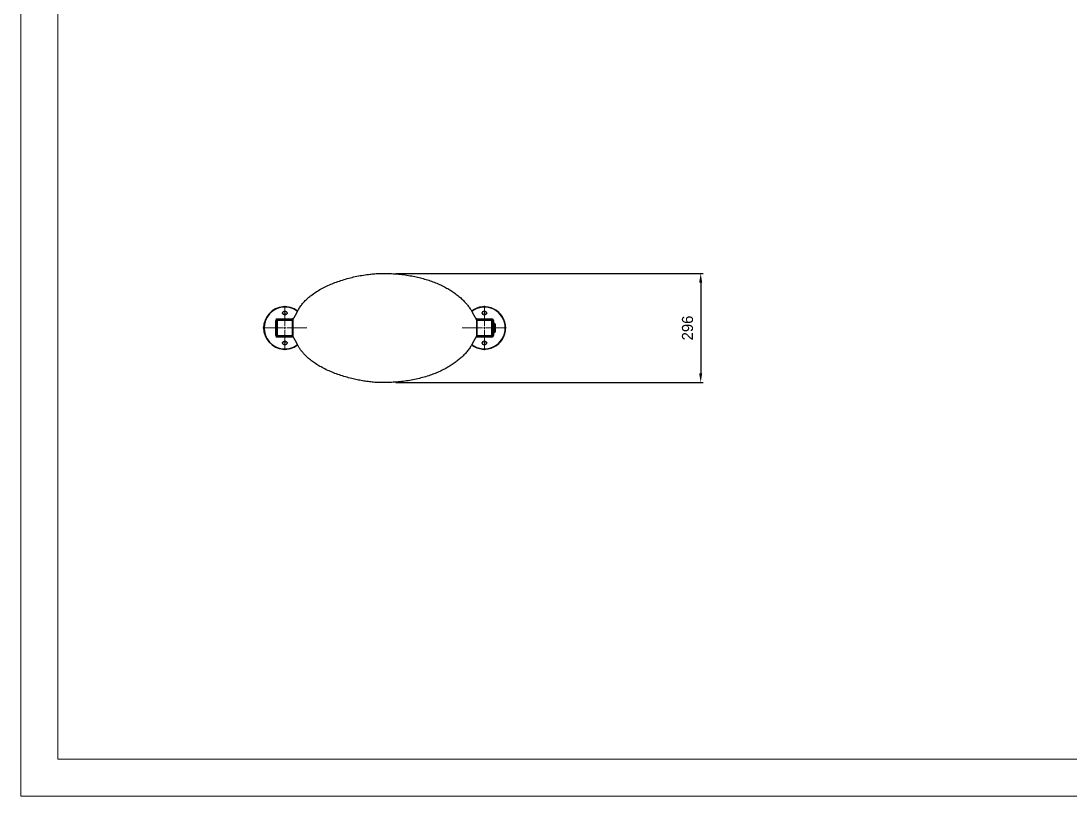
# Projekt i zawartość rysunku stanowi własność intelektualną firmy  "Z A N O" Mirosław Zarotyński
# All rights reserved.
# Model space of a CAD drawing. Header units: millimetres. Extents: x -6549 to -609, y -17178 to -12978.
# Drawn here: x -6549 to -3705, y -17178 to -15078 of the extents above; entities that cross this region are included whole.
import ezdxf

# ---------------------------------------------------------------- set-up
doc = ezdxf.new("R2010")
doc.units = ezdxf.units.MM
doc.header["$PDSIZE"] = -1
doc.layers.add('tabelka', color=155, linetype='Continuous')
doc.layers.add('WYMIAR', color=96, linetype='Continuous')
doc.dimstyles.new('1-1', dxfattribs={"dimtxt": 30, "dimasz": 25, "dimexe": 6.25, "dimexo": 30, "dimgap": 20.625, "dimtad": 1, "dimdec": 1, "dimtxsty": 'Standard', "dimcen": 0, "dimclrd": 2, "dimclre": 2, "dimclrt": 2, "dimadec": 0, "dimazin": 0, "dimtfac": 1, "dimtdec": 1, "dimtmove": 0, "dimatfit": 3, "dimfxl": 0, "dimarcsym": 0})

# ---------------------------------------------------------------- blocks, each defined once
blk = doc.blocks.new('SW_CENTERMARKSYMBOL_11')
at = {"color": 0, "linetype": 'Continuous', "lineweight": 0}
for p, q in [((0, 0.5), (0, 6)), ((-0.5, 0), (-6, 0)), ((0, 0), (-0.25, 0)), ((0, 0), (0, 0.25)), ((0, 0), (0, -0.25)), ((0, 0), (0.25, 0)), ((0.5, 0), (6, 0)), ((0, -0.5), (0, -6))]:
    blk.add_line(p, q, dxfattribs=at)
blk = doc.blocks.new('SW_CENTERMARKSYMBOL_12')
at = {"color": 0, "linetype": 'Continuous', "lineweight": 0}
for p, q in [((-0.5, 0), (-0.8, 0)), ((0, 0), (-0.25, 0)), ((0, 0.5), (0, 0.8)), ((0, 0), (0, 0.25)), ((0, 0), (0, -0.25)), ((0, 0), (0.25, 0)), ((0.5, 0), (0.8, 0)), ((0, -0.5), (0, -0.8))]:
    blk.add_line(p, q, dxfattribs=at)
blk = doc.blocks.new('SW_CENTERMARKSYMBOL_13')
at = {"color": 0, "linetype": 'Continuous', "lineweight": 0}
for p, q in [((-0.5, 0), (-0.8, 0)), ((0, 0), (-0.25, 0)), ((0, 0.5), (0, 0.8)), ((0, 0), (0, 0.25)), ((0, 0), (0, -0.25)), ((0, 0), (0.25, 0)), ((0.5, 0), (0.8, 0)), ((0, -0.5), (0, -0.8))]:
    blk.add_line(p, q, dxfattribs=at)
blk = doc.blocks.new('SW_CENTERMARKSYMBOL_14')
at = {"color": 0, "linetype": 'Continuous', "lineweight": 0}
for p, q in [((0, 0.5), (0, 6)), ((-0.5, 0), (-6, 0)), ((0, 0), (-0.25, 0)), ((0, 0), (0, 0.25)), ((0, 0), (0, -0.25)), ((0, 0), (0.25, 0)), ((0.5, 0), (6, 0)), ((0, -0.5), (0, -6))]:
    blk.add_line(p, q, dxfattribs=at)
blk = doc.blocks.new('SW_CENTERMARKSYMBOL_15')
at = {"color": 0, "linetype": 'Continuous', "lineweight": 0}
for p, q in [((-0.5, 0), (-0.8, 0)), ((0, 0), (-0.25, 0)), ((0, 0.5), (0, 0.8)), ((0, 0), (0, 0.25)), ((0, 0), (0, -0.25)), ((0, 0), (0.25, 0)), ((0.5, 0), (0.8, 0)), ((0, -0.5), (0, -0.8))]:
    blk.add_line(p, q, dxfattribs=at)
blk = doc.blocks.new('SW_CENTERMARKSYMBOL_16')
at = {"color": 0, "linetype": 'Continuous', "lineweight": 0}
for p, q in [((-0.5, 0), (-0.8, 0)), ((0, 0), (-0.25, 0)), ((0, 0.5), (0, 0.8)), ((0, 0), (0, 0.25)), ((0, 0), (0, -0.25)), ((0, 0), (0.25, 0)), ((0.5, 0), (0.8, 0)), ((0, -0.5), (0, -0.8))]:
    blk.add_line(p, q, dxfattribs=at)
blk = doc.blocks.new('rzut')
for p, q in [((-10688.5, -16331.2), (-10686.5, -16331.2)), ((-10688.5, -16372.2), (-10688.5, -16331.2)), ((-10686.5, -16331.2), (-10684.5, -16331.2)), ((-10686.5, -16372.2), (-10686.5, -16331.2)), ((-10684.5, -16327.2), (-10643.5, -16327.2)), ((-10684.5, -16327.2), (-10684.5, -16329.2)), ((-10684.5, -16331.2), (-10684.5, -16329.2)), ((-10684.5, -16329.2), (-10643.5, -16329.2)), ((-10684.5, -16331.2), (-10684.5, -16372.2)), ((-10643.5, -16331.2), (-10684.5, -16331.2)), ((-10643.5, -16327.2), (-10643.5, -16329.2)), ((-10643.5, -16331.2), (-10643.5, -16329.2)), ((-10642.7, -16329.2), (-10643.5, -16329.2)), ((-10643.5, -16372.2), (-10643.5, -16331.2)), ((-10643.5, -16331.2), (-10642.7, -16331.2)), ((-10642.7, -16329.2), (-10642.7, -16374.2)), ((-10143.5, -16329.2), (-10144.2, -16329.2)), ((-10144.2, -16329.2), (-10144.2, -16374.2)), ((-10144.2, -16331.2), (-10143.5, -16331.2)), ((-10143.5, -16329.2), (-10143.5, -16327.2)), ((-10143.5, -16327.2), (-10102.5, -16327.2)), ((-10143.5, -16329.2), (-10143.5, -16331.2)), ((-10143.5, -16329.2), (-10102.5, -16329.2)), ((-10143.5, -16331.2), (-10143.5, -16372.2)), ((-10102.5, -16331.2), (-10143.5, -16331.2)), ((-10102.5, -16329.2), (-10102.5, -16327.2)), ((-10102.5, -16329.2), (-10102.5, -16331.2)), ((-10102.5, -16372.2), (-10102.5, -16331.2)), ((-10102.5, -16331.2), (-10100.5, -16331.2)), ((-10100.5, -16331.2), (-10100.5, -16372.2)), ((-10100.5, -16331.2), (-10098.5, -16331.2)), ((-10098.5, -16342.2), (-10100.5, -16342.2)), ((-10098.5, -16331.2), (-10098.5, -16342.2)), ((-10098.5, -16361.2), (-10098.5, -16342.2)), ((-10095.5, -16339.7), (-10096.5, -16339.7)), ((-10096.5, -16339.7), (-10096.5, -16363.7)), ((-10095.5, -16363.7), (-10095.5, -16339.7)), ((-10093.5, -16341.7), (-10093.5, -16361.7)), ((-10686.5, -16372.2), (-10688.5, -16372.2)), ((-10684.5, -16372.2), (-10686.5, -16372.2)), ((-10684.5, -16372.2), (-10643.5, -16372.2)), ((-10684.5, -16374.2), (-10684.5, -16372.2)), ((-10643.5, -16374.2), (-10684.5, -16374.2)), ((-10684.5, -16374.2), (-10684.5, -16376.2)), ((-10643.5, -16376.2), (-10684.5, -16376.2)), ((-10643.5, -16374.2), (-10643.5, -16372.2)), ((-10642.7, -16372.2), (-10643.5, -16372.2)), ((-10643.5, -16374.2), (-10642.7, -16374.2)), ((-10643.5, -16374.2), (-10643.5, -16376.2)), ((-10143.5, -16372.2), (-10144.2, -16372.2)), ((-10144.2, -16374.2), (-10143.5, -16374.2)), ((-10143.5, -16372.2), (-10102.5, -16372.2)), ((-10143.5, -16372.2), (-10143.5, -16374.2)), ((-10102.5, -16374.2), (-10143.5, -16374.2)), ((-10143.5, -16376.2), (-10143.5, -16374.2)), ((-10102.5, -16376.2), (-10143.5, -16376.2)), ((-10100.5, -16372.2), (-10102.5, -16372.2)), ((-10102.5, -16372.2), (-10102.5, -16374.2)), ((-10102.5, -16376.2), (-10102.5, -16374.2)), ((-10100.5, -16361.2), (-10098.5, -16361.2)), ((-10098.5, -16372.2), (-10100.5, -16372.2)), ((-10098.5, -16361.2), (-10098.5, -16372.2)), ((-10096.5, -16363.7), (-10095.5, -16363.7))]:
    blk.add_line(p, q)
at = {"flags": 128}
for points in [[(-10642.7, -16329.2), (-10635.5, -16316.6), (-10628.2, -16303.8)], [(-10158.7, -16303.8), (-10151.4, -16316.6), (-10144.2, -16329.2)], [(-10642.7, -16329.4), (-10643.1, -16329.3), (-10643.5, -16329.2)], [(-10144.2, -16329.4), (-10143.8, -16329.3), (-10143.5, -16329.2)], [(-10643.5, -16374.2), (-10643.1, -16374.2), (-10642.7, -16374.1)], [(-10628.2, -16399.7), (-10635.5, -16386.8), (-10642.7, -16374.2)], [(-10144.2, -16374.2), (-10151.4, -16386.8), (-10158.7, -16399.7)], [(-10144.2, -16374.1), (-10143.8, -16374.2), (-10143.5, -16374.2)]]:
    blk.add_lwpolyline(points, dxfattribs=at)
for centre in [(-10664, -16311.2), (-10123, -16311.2), (-10664, -16392.2), (-10123, -16392.2)]:
    blk.add_circle(centre, 5.5)
for centre, radius, start, end in [((-10664, -16351.7), 57.5, 53.0455, 306.9545), ((-10664, -16351.7), 56.5, 52.9142, 307.0858), ((-10123, -16351.7), 57.5, 0, 126.9545), ((-10123, -16351.7), 56.5, 0, 127.0858), ((-10684.5, -16331.2), 4, 90, 180), ((-10684.5, -16331.2), 2, 90, 180), ((-10643.5, -16331.2), 4, 65.1014, 90), ((-10123, -16351.7), 57.5, 233.0455, 0), ((-10123, -16351.7), 56.5, 232.9142, 0), ((-10143.5, -16331.2), 4, 90, 114.8986), ((-10102.5, -16331.2), 4, 0, 90), ((-10102.5, -16331.2), 2, 0, 90), ((-10098.5, -16340.2), 2, 270, 0), ((-10095.5, -16341.7), 2, 0, 90), ((-10684.5, -16372.2), 4, 180, 270), ((-10684.5, -16372.2), 2, 180, 270), ((-10643.5, -16372.2), 4, 270, 294.8986), ((-10143.5, -16372.2), 4, 245.1014, 270), ((-10102.5, -16372.2), 2, 270, 0), ((-10102.5, -16372.2), 4, 270, 0), ((-10098.5, -16363.2), 2, 0, 90), ((-10095.5, -16361.7), 2, 270, 0)]:
    blk.add_arc(centre, radius, start, end)
for points, knots in [([(-10628.2, -16303.8), (-10626.4, -16300.6), (-10622.6, -16294.2), (-10615.9, -16285.5), (-10608.6, -16277.5), (-10600.7, -16270), (-10591, -16262.1), (-10579.3, -16253.9), (-10565.5, -16245.7), (-10551, -16238.3), (-10535.9, -16231.7), (-10520.1, -16225.7), (-10503.6, -16220.3), (-10486.4, -16215.5), (-10468.8, -16211.4), (-10451, -16208.2), (-10434.6, -16205.9), (-10419.8, -16204.5), (-10406.6, -16203.7), (-10397.8, -16203.7), (-10393.5, -16203.7)], [0, 0, 0, 0, 0.042359, 0.084912, 0.127645, 0.170408, 0.212944, 0.275664, 0.338571, 0.401593, 0.464594, 0.527392, 0.593388, 0.659567, 0.725795, 0.791948, 0.857922, 0.90528, 0.952664, 1, 1, 1, 1]), ([(-10393.5, -16203.7), (-10387.2, -16203.9), (-10374.8, -16204.1), (-10356.3, -16205.5), (-10337.8, -16207.7), (-10320.5, -16210.5), (-10304.1, -16213.9), (-10288.8, -16217.8), (-10273.8, -16222.4), (-10259.1, -16227.6), (-10244.9, -16233.5), (-10231.7, -16239.9), (-10219.5, -16246.7), (-10208.2, -16253.8), (-10197.3, -16261.7), (-10187.1, -16270.2), (-10178.3, -16278.7), (-10170.8, -16287.1), (-10164.4, -16295.1), (-10160.6, -16300.9), (-10158.7, -16303.8)], [0, 0, 0, 0, 0.066934, 0.134001, 0.201068, 0.268001, 0.32627, 0.384731, 0.443281, 0.501821, 0.560256, 0.618508, 0.670692, 0.72303, 0.775389, 0.827665, 0.879798, 0.919859, 0.959953, 1, 1, 1, 1]), ([(-10393.5, -16499.7), (-10398.5, -16499.7), (-10408.5, -16499.8), (-10423.6, -16498.8), (-10438.6, -16497.2), (-10453.5, -16494.9), (-10468.2, -16492.1), (-10483.6, -16488.6), (-10499.6, -16484.3), (-10516.1, -16479.2), (-10532.3, -16473.3), (-10547.9, -16466.6), (-10562.1, -16459.5), (-10574.9, -16452.2), (-10586.5, -16444.6), (-10597.4, -16436.3), (-10606.3, -16428.3), (-10613.4, -16420.8), (-10618.8, -16414.2), (-10623.9, -16407.2), (-10626.8, -16402.2), (-10628.2, -16399.7)], [0, 0, 0, 0, 0.054178, 0.108508, 0.162965, 0.217478, 0.271936, 0.326199, 0.390873, 0.455721, 0.520613, 0.585435, 0.650088, 0.704174, 0.758377, 0.812526, 0.866538, 0.899888, 0.933316, 0.966705, 1, 1, 1, 1]), ([(-10158.7, -16399.7), (-10160.8, -16402.9), (-10165.2, -16409.4), (-10172.5, -16418.4), (-10180.4, -16426.9), (-10188.9, -16434.8), (-10197.8, -16442.1), (-10207.8, -16449.3), (-10218.8, -16456.4), (-10230.9, -16463.1), (-10243.5, -16469.3), (-10256.5, -16474.8), (-10270.8, -16480.1), (-10286.5, -16485), (-10303.6, -16489.4), (-10321.1, -16493.1), (-10338.9, -16495.9), (-10356.9, -16498), (-10375.1, -16499.3), (-10387.3, -16499.6), (-10393.5, -16499.7)], [0, 0, 0, 0, 0.045195, 0.090548, 0.136036, 0.181584, 0.227074, 0.27236, 0.326007, 0.379775, 0.433597, 0.48739, 0.541057, 0.606364, 0.67186, 0.737424, 0.802927, 0.868239, 0.93412, 1, 1, 1, 1])]:
    blk.add_open_spline(points, degree=3, knots=knots)
at = {"xscale": 10, "yscale": 10, "zscale": 10}
for name, p in [('SW_CENTERMARKSYMBOL_11', (-10664, -16351.7)), ('SW_CENTERMARKSYMBOL_14', (-10123, -16351.7)), ('SW_CENTERMARKSYMBOL_12', (-10664, -16311.2)), ('SW_CENTERMARKSYMBOL_15', (-10123, -16311.2)), ('SW_CENTERMARKSYMBOL_13', (-10664, -16392.2)), ('SW_CENTERMARKSYMBOL_16', (-10123, -16392.2))]:
    blk.add_blockref(name, p, dxfattribs=at)
blk = doc.blocks.new('*D29')
at = {"layer": 'Defpoints', "color": 0}
for p in [(-5563.1, -15761.6), (-5563.1, -16057.6), (-4706.4, -16057.6)]:
    blk.add_point(p, dxfattribs=at)
at = {"layer": 'WYMIAR', "color": 2, "lineweight": -2}
for p, q in [((-5533.1, -15761.6), (-4700.1, -15761.6)), ((-4706.4, -15786.6), (-4706.4, -16032.6)), ((-5533.1, -16057.6), (-4700.1, -16057.6))]:
    blk.add_line(p, q, dxfattribs=at)
at = {"layer": 'WYMIAR', "color": 2}
for points in [[(-4710.5, -15786.6), (-4702.2, -15786.6), (-4706.4, -15761.6)], [(-4710.5, -16032.6), (-4702.2, -16032.6), (-4706.4, -16057.6)]]:
    blk.add_solid(points, dxfattribs=at)
at = {"layer": 'WYMIAR', "color": 2, "insert": (-4742, -15909.6), "char_height": 30, "attachment_point": 5, "rotation": 90}
blk.add_mtext('296', dxfattribs=at)

msp = doc.modelspace()

# ---------------------------------------------------------------- linework, layer by layer
at = {"layer": 'tabelka', "lineweight": 5}
for points in [[(-6549.04, -12977.7), (-609.04, -12977.7), (-609.04, -17177.7), (-6549.04, -17177.7)], [(-6449.04, -13077.7), (-709.04, -13077.7), (-709.04, -17077.7), (-6449.04, -17077.7)]]:
    msp.add_lwpolyline(points, close=True, dxfattribs=at)

# ---------------------------------------------------------------- block references
msp.add_blockref('rzut', (4830.32, 442.16))

# ---------------------------------------------------------------- dimensions: what is measured, and where the dimension line sits
at = {"layer": 'WYMIAR'}
dim = msp.add_linear_dim(base=(-4706.36, -16057.57), p1=(-5563.13, -15761.57), p2=(-5563.13, -16057.57), angle=90, dimstyle='1-1', dxfattribs=at)
dim.commit()
dim.dimension.update_dxf_attribs({"geometry": '*D29', "text_midpoint": (-4741.98, -15909.57)})

doc.saveas('drawing.dxf')
